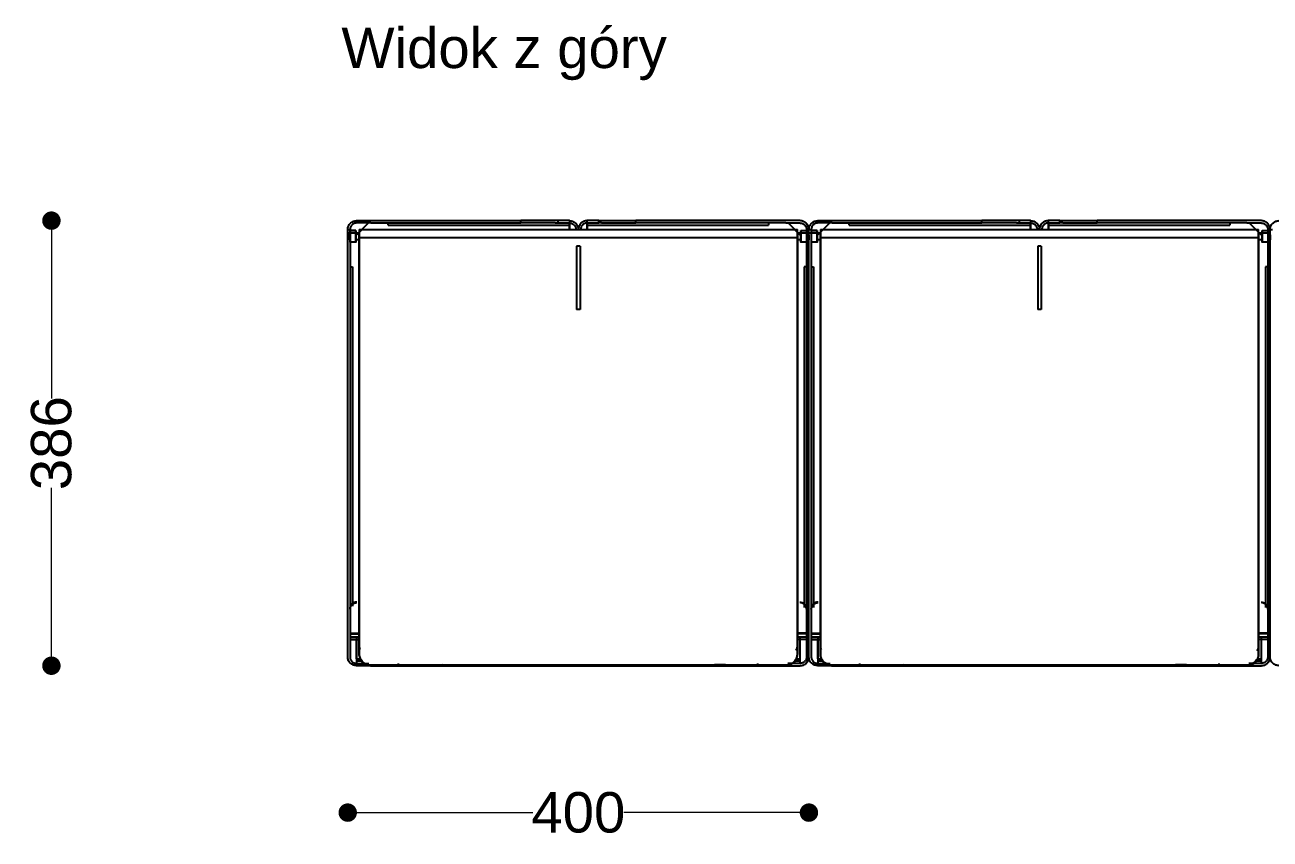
# Model space of a CAD drawing. Header units: millimetres. Extents: x 10366 to 23682, y 24552 to 29690.
# Drawn here: x 11857 to 12937, y 26148 to 26854 of the extents above; entities that cross this region are included whole.
import ezdxf

# ---------------------------------------------------------------- set-up
doc = ezdxf.new("R2010")
doc.units = ezdxf.units.MM
doc.header["$LTSCALE"] = 3
doc.layers.add('DomyÅ›lny', color=7, linetype='Continuous')
doc.styles.get("Standard").update_dxf_attribs({"font": 'arial.ttf'})
doc.dimstyles.new('MATEUSZ', dxfattribs={"dimtxt": 35, "dimasz": 16, "dimexe": 0.18, "dimexo": 0.0625, "dimgap": 0.09, "dimtad": 0, "dimdec": 0, "dimdsep": 46, "dimtxsty": 'Standard', "dimblk": 'DOT', "dimcen": 0.09, "dimse1": 1, "dimse2": 1, "dimadec": 0, "dimazin": 0, "dimtfac": 1, "dimtdec": 0, "dimtofl": 0, "dimtmove": 0, "dimatfit": 3, "dimfxl": 1, "dimtolj": 1, "dimtzin": 0, "dimlwd": 9, "dimlwe": 9, "dimarcsym": 0})

# ---------------------------------------------------------------- blocks, each defined once
blk = doc.blocks.new('_Dot')
at = {"color": 0, "linetype": 'ByBlock', "lineweight": -2}
blk.add_line((-0.5, 0), (-1, 0), dxfattribs=at)
at = {"color": 0, "linetype": 'ByBlock', "const_width": 0.5}
blk.add_lwpolyline([(-0.25, 0, 1), (0.25, 0, 1)], format="xyb", close=True, dxfattribs=at)
blk = doc.blocks.new('*D68')
at = {"color": 0, "lineweight": 9, "transparency": 16777216}
for p, q in [((11880, 26667.9), (11880, 26529.6)), ((11880, 26313.9), (11880, 26452.2))]:
    blk.add_line(p, q, dxfattribs=at)
at = {"layer": 'Defpoints', "color": 0, "transparency": 16777216}
for p in [(12144.7, 26683.9), (11880, 26297.9), (12144.7, 26297.9)]:
    blk.add_point(p, dxfattribs=at)
at = {"color": 0, "lineweight": 9, "transparency": 16777216, "xscale": 16, "yscale": 16, "zscale": 16}
for p, rotation in [((11880, 26683.9), 90), ((11880, 26297.9), 270)]:
    blk.add_blockref('_Dot', p, dxfattribs=dict(at, rotation=rotation))
at = {"color": 0, "transparency": 16777216, "insert": (11880, 26490.9), "char_height": 35, "attachment_point": 5, "rotation": 90}
blk.add_mtext('\\A1;386', dxfattribs=at)
blk = doc.blocks.new('*D71')
at = {"color": 0, "lineweight": 9, "transparency": 16777216}
for p, q in [((12153, 26170.5), (12297.6, 26170.5)), ((12521, 26170.5), (12376.4, 26170.5))]:
    blk.add_line(p, q, dxfattribs=at)
at = {"layer": 'Defpoints', "color": 0, "transparency": 16777216}
for p in [(12137, 26305.6), (12537, 26305.6), (12537, 26170.5)]:
    blk.add_point(p, dxfattribs=at)
at = {"color": 0, "lineweight": 9, "transparency": 16777216, "xscale": 16, "yscale": 16, "zscale": 16, "rotation": 180}
blk.add_blockref('_Dot', (12137, 26170.5), dxfattribs=at)
at = {"color": 0, "lineweight": 9, "transparency": 16777216, "xscale": 16, "yscale": 16, "zscale": 16}
blk.add_blockref('_Dot', (12537, 26170.5), dxfattribs=at)
at = {"color": 0, "transparency": 16777216, "insert": (12337, 26170.5), "char_height": 35, "attachment_point": 5}
blk.add_mtext('\\A1;400', dxfattribs=at)

msp = doc.modelspace()

# ---------------------------------------------------------------- linework, layer by layer
at = {"layer": 'DomyÅ›lny'}
for p, q in [((12137, 26676.1), (12139, 26676.1)), ((12137, 26305.6), (12137, 26676.1)), ((12139, 26676.1), (12139, 26305.6)), ((12144, 26675.3), (12139, 26675.3)), ((12144.7, 26683.9), (12287, 26683.9)), ((12157.1, 26681.9), (12144.7, 26681.9)), ((12155.1, 26681.9), (12144.8, 26671.6)), ((12147, 26673.8), (12155.1, 26681.9)), ((12147, 26676.1), (12527, 26676.1)), ((12157.1, 26681.9), (12287, 26681.9)), ((12172, 26679.9), (12172, 26681.9)), ((12172, 26679.9), (12329.2, 26679.9)), ((12287, 26681.9), (12287, 26683.9)), ((12319.2, 26683.9), (12287, 26683.9)), ((12316.9, 26681.9), (12287, 26681.9)), ((12316.9, 26681.9), (12319.2, 26681.9)), ((12319.2, 26683.9), (12319.2, 26681.9)), ((12329.2, 26683.9), (12329.2, 26681.9)), ((12329.2, 26681.9), (12329.2, 26679.9)), ((12329.2, 26676.1), (12329.2, 26681.9)), ((12329.2, 26681.9), (12329.2, 26676.1)), ((12344.7, 26681.9), (12344.7, 26683.9)), ((12344.7, 26679.9), (12344.7, 26681.9)), ((12344.7, 26676.1), (12344.7, 26681.9)), ((12344.7, 26681.9), (12344.7, 26676.1)), ((12344.7, 26679.9), (12502, 26679.9)), ((12354.7, 26683.9), (12387, 26683.9)), ((12354.7, 26681.9), (12354.7, 26683.9)), ((12357.1, 26681.9), (12354.7, 26681.9)), ((12357.1, 26681.9), (12387, 26681.9)), ((12387, 26681.9), (12387, 26683.9)), ((12529.2, 26683.9), (12387, 26683.9)), ((12516.9, 26681.9), (12387, 26681.9)), ((12502, 26681.9), (12502, 26679.9)), ((12516.9, 26681.9), (12529.2, 26681.9)), ((12527, 26673.8), (12518.9, 26681.9)), ((12518.9, 26681.9), (12529.3, 26671.4)), ((12530, 26675.3), (12535, 26675.3)), ((12535, 26676.1), (12537, 26676.1)), ((12535, 26676.1), (12535, 26305.6)), ((12537, 26305.6), (12537, 26676.1)), ((12537, 26305.6), (12537, 26676.1)), ((12537, 26676.1), (12539, 26676.1)), ((12539, 26676.1), (12539, 26305.6)), ((12544, 26675.3), (12539, 26675.3)), ((12544.7, 26683.9), (12687, 26683.9)), ((12555.1, 26681.9), (12544.7, 26671.5)), ((12557.1, 26681.9), (12544.7, 26681.9)), ((12547, 26673.8), (12555.1, 26681.9)), ((12547, 26676.1), (12927, 26676.1)), ((12557.1, 26681.9), (12687, 26681.9)), ((12572, 26679.9), (12572, 26681.9)), ((12572, 26679.9), (12729.2, 26679.9)), ((12687, 26681.9), (12687, 26683.9)), ((12719.2, 26683.9), (12687, 26683.9)), ((12716.9, 26681.9), (12687, 26681.9)), ((12716.9, 26681.9), (12719.2, 26681.9)), ((12719.2, 26683.9), (12719.2, 26681.9)), ((12729.2, 26683.9), (12729.2, 26681.9)), ((12729.2, 26681.9), (12729.2, 26679.9)), ((12729.2, 26676.1), (12729.2, 26681.9)), ((12729.2, 26681.9), (12729.2, 26676.1)), ((12744.7, 26681.9), (12744.7, 26683.9)), ((12744.7, 26679.9), (12744.7, 26681.9)), ((12744.7, 26681.9), (12744.7, 26676.1)), ((12744.7, 26676.1), (12744.7, 26681.9)), ((12744.7, 26679.9), (12902, 26679.9)), ((12754.7, 26683.9), (12787, 26683.9)), ((12754.7, 26681.9), (12754.7, 26683.9)), ((12757.1, 26681.9), (12754.7, 26681.9)), ((12757.1, 26681.9), (12787, 26681.9)), ((12787, 26681.9), (12787, 26683.9)), ((12929.2, 26683.9), (12787, 26683.9)), ((12916.9, 26681.9), (12787, 26681.9)), ((12902, 26681.9), (12902, 26679.9)), ((12916.9, 26681.9), (12929.2, 26681.9)), ((12927, 26673.8), (12918.9, 26681.9)), ((12918.9, 26681.9), (12929.2, 26671.5)), ((12930, 26675.3), (12935, 26675.3)), ((12935, 26676.1), (12937, 26676.1)), ((12935, 26676.1), (12935, 26305.6)), ((12937, 26305.6), (12937, 26676.1)), ((12937, 26305.6), (12937, 26676.1)), ((12937, 26676.1), (12939, 26676.1)), ((12137, 26673.3), (12147, 26673.3)), ((12144, 26673.3), (12139, 26673.3)), ((12144, 26665.3), (12139, 26665.3)), ((12147, 26667.3), (12144, 26667.3)), ((12147, 26669.4), (12147, 26308.3)), ((12147, 26669.4), (12527, 26669.4)), ((12147, 26307.8), (12147, 26668.9)), ((12527, 26673.3), (12537, 26673.3)), ((12527, 26669.4), (12527, 26308.3)), ((12527, 26307.8), (12527, 26668.9)), ((12530, 26667.3), (12527, 26667.3)), ((12530, 26673.3), (12535, 26673.3)), ((12535, 26665.3), (12530, 26665.3)), ((12537, 26673.3), (12547, 26673.3)), ((12544, 26673.3), (12539, 26673.3)), ((12544, 26665.3), (12539, 26665.3)), ((12547, 26667.3), (12544, 26667.3)), ((12547, 26669.4), (12547, 26308.3)), ((12547, 26669.4), (12927, 26669.4)), ((12547, 26307.8), (12547, 26668.9)), ((12927, 26673.3), (12937, 26673.3)), ((12927, 26669.4), (12927, 26308.3)), ((12927, 26307.8), (12927, 26668.9)), ((12930, 26667.3), (12927, 26667.3)), ((12930, 26673.3), (12935, 26673.3)), ((12935, 26665.3), (12930, 26665.3)), ((12338.5, 26661.9), (12335.5, 26661.9)), ((12335.5, 26661.9), (12335.5, 26606.8)), ((12338.5, 26661.9), (12338.5, 26606.8)), ((12738.5, 26661.9), (12735.5, 26661.9)), ((12735.5, 26661.9), (12735.5, 26606.8)), ((12738.5, 26661.9), (12738.5, 26606.8)), ((12139, 26643.7), (12141, 26643.7)), ((12141, 26643.7), (12141, 26349.5)), ((12535, 26643.7), (12533, 26643.7)), ((12533, 26643.7), (12533, 26348.5)), ((12539, 26643.7), (12541, 26643.7)), ((12541, 26643.7), (12541, 26348.5)), ((12935, 26643.7), (12933, 26643.7)), ((12933, 26643.7), (12933, 26348.5)), ((12338.5, 26606.8), (12335.5, 26606.8)), ((12738.5, 26606.8), (12735.5, 26606.8)), ((12139, 26326), (12147, 26326)), ((12139, 26325.6), (12147, 26325.6)), ((12147, 26322.7), (12139, 26322.7)), ((12139, 26320.7), (12147, 26320.7)), ((12147, 26320.7), (12139, 26320.7)), ((12144.7, 26303.8), (12144.7, 26319.7)), ((12144.7, 26319.7), (12144.7, 26299.9)), ((12535, 26326), (12527, 26326)), ((12535, 26325.6), (12527, 26325.6)), ((12535, 26322.7), (12527, 26322.7)), ((12535, 26320.7), (12527, 26320.7)), ((12535, 26320.7), (12527, 26320.7)), ((12529.2, 26320.6), (12529.2, 26299.9)), ((12529.2, 26319.7), (12529.2, 26303.8)), ((12539, 26326), (12547, 26326)), ((12539, 26325.6), (12547, 26325.6)), ((12547, 26322.7), (12539, 26322.7)), ((12539, 26320.7), (12547, 26320.7)), ((12547, 26320.7), (12539, 26320.7)), ((12544.7, 26320.6), (12544.7, 26299.9)), ((12544.7, 26303.8), (12544.7, 26319.7)), ((12935, 26326), (12927, 26326)), ((12935, 26325.6), (12927, 26325.6)), ((12935, 26322.7), (12927, 26322.7)), ((12935, 26320.7), (12927, 26320.7)), ((12935, 26320.7), (12927, 26320.7)), ((12929.2, 26320.6), (12929.2, 26299.9)), ((12929.2, 26319.7), (12929.2, 26303.8)), ((12147, 26308.3), (12147, 26307.8)), ((12527, 26308.3), (12527, 26307.8)), ((12547, 26308.3), (12547, 26307.8)), ((12927, 26308.3), (12927, 26307.8)), ((12144.7, 26303.8), (12148.1, 26303.8)), ((12149.3, 26301.9), (12144.7, 26301.9)), ((12144.7, 26299.9), (12155.4, 26299.9)), ((12181.1, 26297.9), (12144.7, 26297.9)), ((12517, 26298.4), (12157, 26298.4)), ((12157, 26297.9), (12517, 26297.9)), ((12181.1, 26297.9), (12181.1, 26299.9)), ((12492.9, 26297.9), (12492.8, 26299.9)), ((12492.9, 26297.9), (12529.2, 26297.9)), ((12529.2, 26299.9), (12518.8, 26299.9)), ((12529.2, 26301.9), (12524.6, 26301.9)), ((12525.9, 26303.8), (12529.2, 26303.8)), ((12544.7, 26303.8), (12548.1, 26303.8)), ((12549.3, 26301.9), (12544.7, 26301.9)), ((12544.7, 26299.9), (12555.3, 26299.9)), ((12581.1, 26297.9), (12544.7, 26297.9)), ((12917, 26298.4), (12557, 26298.4)), ((12557, 26297.9), (12917, 26297.9)), ((12581.1, 26297.9), (12581.1, 26299.9)), ((12892.9, 26297.9), (12892.8, 26299.9)), ((12892.9, 26297.9), (12929.2, 26297.9)), ((12929.2, 26299.9), (12918.6, 26299.9)), ((12929.2, 26301.9), (12924.6, 26301.9)), ((12925.9, 26303.8), (12929.2, 26303.8))]:
    msp.add_line(p, q, dxfattribs=at)
for points in [[(12137, 26676.1, 0), (12137, 26676.9, 0), (12137.1, 26677.6, 0), (12137.3, 26678.4, 0), (12137.6, 26679.1, 0), (12137.9, 26679.8, 0), (12138.3, 26680.5, 0), (12138.8, 26681.1, 0), (12139.3, 26681.6, 0), (12139.8, 26682.1, 0), (12140.5, 26682.6, 0), (12141.1, 26683, 0), (12141.8, 26683.3, 0), (12142.5, 26683.5, 0), (12143.2, 26683.7, 0), (12144, 26683.8, 0), (12144.7, 26683.9, 0)], [(12144.7, 26681.9, 0), (12144.1, 26681.8, 0), (12143.6, 26681.8, 0), (12143, 26681.6, 0), (12142.5, 26681.4, 0), (12142, 26681.2, 0), (12141.5, 26680.9, 0), (12141, 26680.5, 0), (12140.6, 26680.1, 0), (12140.2, 26679.7, 0), (12139.9, 26679.3, 0), (12139.6, 26678.8, 0), (12139.4, 26678.3, 0), (12139.2, 26677.7, 0), (12139.1, 26677.2, 0), (12139, 26676.7, 0), (12139, 26676.1, 0)], [(12147, 26676.1, 0), (12147, 26676.1, 0), (12147, 26676.1, 0), (12147, 26676.1, 0), (12147, 26676.1, 0), (12147, 26676.1, 0), (12147, 26676.1, 0), (12147, 26676.1, 0), (12147, 26676.1, 0), (12147, 26676.1, 0), (12147, 26676.1, 0), (12147, 26676.1, 0), (12147, 26676.1, 0), (12147, 26676.1, 0), (12147, 26675.9, 0), (12147, 26675.3, 0), (12147, 26669.4, 0)], [(12329.2, 26683.9, 0), (12329.2, 26683.9, 0), (12329.2, 26683.9, 0), (12329.2, 26683.9, 0), (12329.2, 26683.9, 0), (12329.2, 26683.9, 0), (12329.2, 26683.9, 0), (12329.2, 26683.9, 0), (12329.2, 26683.9, 0), (12329.2, 26683.9, 0), (12329.2, 26683.9, 0), (12329.2, 26683.9, 0), (12329.2, 26683.9, 0), (12329.1, 26683.9, 0), (12328.9, 26683.9, 0), (12328, 26683.9, 0), (12319.2, 26683.9, 0)], [(12319.2, 26681.9, 0), (12329.2, 26681.9, 0)], [(12329.2, 26683.9, 0), (12330, 26683.8, 0), (12330.7, 26683.7, 0), (12331.5, 26683.5, 0), (12332.2, 26683.3, 0), (12332.9, 26682.9, 0), (12333.6, 26682.5, 0), (12334.2, 26682.1, 0), (12334.7, 26681.6, 0), (12335.2, 26681, 0), (12335.7, 26680.4, 0), (12336.1, 26679.7, 0), (12336.4, 26679, 0), (12336.6, 26678.3, 0), (12336.8, 26677.6, 0), (12336.9, 26676.9, 0), (12337, 26676.1, 0)], [(12329.2, 26681.9, 0), (12329.8, 26681.8, 0), (12330.4, 26681.8, 0), (12330.9, 26681.6, 0), (12331.5, 26681.4, 0), (12332, 26681.2, 0), (12332.5, 26680.9, 0), (12332.9, 26680.5, 0), (12333.3, 26680.1, 0), (12333.7, 26679.7, 0), (12334, 26679.3, 0), (12334.3, 26678.8, 0), (12334.5, 26678.3, 0), (12334.7, 26677.7, 0), (12334.9, 26677.2, 0), (12334.9, 26676.7, 0), (12335, 26676.1, 0)], [(12344.7, 26683.9, 0), (12344, 26683.8, 0), (12343.2, 26683.7, 0), (12342.4, 26683.5, 0), (12341.7, 26683.3, 0), (12341, 26682.9, 0), (12340.4, 26682.5, 0), (12339.8, 26682.1, 0), (12339.2, 26681.6, 0), (12338.7, 26681, 0), (12338.2, 26680.4, 0), (12337.9, 26679.7, 0), (12337.5, 26679, 0), (12337.3, 26678.3, 0), (12337.1, 26677.6, 0), (12337, 26676.9, 0), (12337, 26676.1, 0)], [(12344.7, 26681.9, 0), (12344.1, 26681.8, 0), (12343.6, 26681.8, 0), (12343, 26681.6, 0), (12342.5, 26681.4, 0), (12342, 26681.2, 0), (12341.5, 26680.9, 0), (12341, 26680.5, 0), (12340.6, 26680.1, 0), (12340.2, 26679.7, 0), (12339.9, 26679.3, 0), (12339.6, 26678.8, 0), (12339.4, 26678.3, 0), (12339.2, 26677.7, 0), (12339.1, 26677.2, 0), (12339, 26676.7, 0), (12339, 26676.1, 0)], [(12354.7, 26683.9, 0), (12344.7, 26683.9, 0)], [(12344.7, 26681.9, 0), (12344.7, 26681.9, 0), (12344.7, 26681.9, 0), (12344.7, 26681.9, 0), (12344.7, 26681.9, 0), (12344.7, 26681.9, 0), (12344.7, 26681.9, 0), (12344.7, 26681.9, 0), (12344.7, 26681.9, 0), (12344.7, 26681.9, 0), (12344.7, 26681.9, 0), (12344.7, 26681.9, 0), (12344.7, 26681.9, 0), (12344.7, 26681.9, 0), (12344.8, 26681.9, 0), (12345, 26681.9, 0), (12346, 26681.9, 0), (12354.7, 26681.9, 0)], [(12527, 26669.4, 0), (12527, 26676.1, 0)], [(12537, 26676.1, 0), (12536.9, 26676.9, 0), (12536.8, 26677.6, 0), (12536.6, 26678.4, 0), (12536.4, 26679.1, 0), (12536, 26679.8, 0), (12535.6, 26680.5, 0), (12535.2, 26681.1, 0), (12534.6, 26681.6, 0), (12534.1, 26682.1, 0), (12533.5, 26682.6, 0), (12532.8, 26683, 0), (12532.1, 26683.3, 0), (12531.4, 26683.5, 0), (12530.7, 26683.7, 0), (12530, 26683.8, 0), (12529.2, 26683.9, 0)], [(12529.2, 26681.9, 0), (12529.8, 26681.8, 0), (12530.4, 26681.8, 0), (12530.9, 26681.6, 0), (12531.5, 26681.4, 0), (12532, 26681.2, 0), (12532.5, 26680.9, 0), (12532.9, 26680.5, 0), (12533.3, 26680.1, 0), (12533.7, 26679.7, 0), (12534, 26679.3, 0), (12534.3, 26678.8, 0), (12534.5, 26678.3, 0), (12534.7, 26677.7, 0), (12534.9, 26677.2, 0), (12534.9, 26676.7, 0), (12535, 26676.1, 0)], [(12535, 26675.3, 0), (12535, 26675.3, 0), (12535, 26675.3, 0), (12535, 26675.3, 0), (12535, 26675.3, 0), (12535, 26675.3, 0), (12535, 26675.3, 0), (12535, 26675.3, 0), (12535, 26675.3, 0), (12535, 26675.3, 0), (12535, 26675.3, 0), (12535, 26675.3, 0), (12535, 26675.3, 0), (12535, 26675.3, 0), (12535, 26675.2, 0), (12535, 26674.7, 0), (12535, 26665.3, 0)], [(12537, 26676.1, 0), (12537, 26676.9, 0), (12537.1, 26677.6, 0), (12537.3, 26678.4, 0), (12537.6, 26679.1, 0), (12537.9, 26679.8, 0), (12538.3, 26680.5, 0), (12538.8, 26681.1, 0), (12539.3, 26681.6, 0), (12539.8, 26682.1, 0), (12540.5, 26682.6, 0), (12541.1, 26683, 0), (12541.8, 26683.3, 0), (12542.5, 26683.5, 0), (12543.2, 26683.7, 0), (12544, 26683.8, 0), (12544.7, 26683.9, 0)], [(12544.7, 26681.9, 0), (12544.1, 26681.8, 0), (12543.6, 26681.8, 0), (12543, 26681.6, 0), (12542.5, 26681.4, 0), (12542, 26681.2, 0), (12541.5, 26680.9, 0), (12541, 26680.5, 0), (12540.6, 26680.1, 0), (12540.2, 26679.7, 0), (12539.9, 26679.3, 0), (12539.6, 26678.8, 0), (12539.4, 26678.3, 0), (12539.2, 26677.7, 0), (12539.1, 26677.2, 0), (12539, 26676.7, 0), (12539, 26676.1, 0)], [(12539, 26675.3, 0), (12539, 26675.3, 0), (12539, 26675.3, 0), (12539, 26675.3, 0), (12539, 26675.3, 0), (12539, 26675.3, 0), (12539, 26675.3, 0), (12539, 26675.3, 0), (12539, 26675.3, 0), (12539, 26675.3, 0), (12539, 26675.3, 0), (12539, 26675.3, 0), (12539, 26675.3, 0), (12539, 26675.3, 0), (12539, 26675.2, 0), (12539, 26674.7, 0), (12539, 26665.3, 0)], [(12547, 26676.1, 0), (12547, 26676.1, 0), (12547, 26676.1, 0), (12547, 26676.1, 0), (12547, 26676.1, 0), (12547, 26676.1, 0), (12547, 26676.1, 0), (12547, 26676.1, 0), (12547, 26676.1, 0), (12547, 26676.1, 0), (12547, 26676.1, 0), (12547, 26676.1, 0), (12547, 26676.1, 0), (12547, 26676.1, 0), (12547, 26675.9, 0), (12547, 26675.3, 0), (12547, 26669.4, 0)], [(12729.2, 26683.9, 0), (12729.2, 26683.9, 0), (12729.2, 26683.9, 0), (12729.2, 26683.9, 0), (12729.2, 26683.9, 0), (12729.2, 26683.9, 0), (12729.2, 26683.9, 0), (12729.2, 26683.9, 0), (12729.2, 26683.9, 0), (12729.2, 26683.9, 0), (12729.2, 26683.9, 0), (12729.2, 26683.9, 0), (12729.2, 26683.9, 0), (12729.1, 26683.9, 0), (12728.9, 26683.9, 0), (12728, 26683.9, 0), (12719.2, 26683.9, 0)], [(12719.2, 26681.9, 0), (12729.2, 26681.9, 0)], [(12729.2, 26683.9, 0), (12730, 26683.8, 0), (12730.7, 26683.7, 0), (12731.5, 26683.5, 0), (12732.2, 26683.3, 0), (12732.9, 26682.9, 0), (12733.6, 26682.5, 0), (12734.2, 26682.1, 0), (12734.7, 26681.6, 0), (12735.2, 26681, 0), (12735.7, 26680.4, 0), (12736.1, 26679.7, 0), (12736.4, 26679, 0), (12736.6, 26678.3, 0), (12736.8, 26677.6, 0), (12736.9, 26676.9, 0), (12737, 26676.1, 0)], [(12729.2, 26681.9, 0), (12729.8, 26681.8, 0), (12730.4, 26681.8, 0), (12730.9, 26681.6, 0), (12731.5, 26681.4, 0), (12732, 26681.2, 0), (12732.5, 26680.9, 0), (12732.9, 26680.5, 0), (12733.3, 26680.1, 0), (12733.7, 26679.7, 0), (12734, 26679.3, 0), (12734.3, 26678.8, 0), (12734.5, 26678.3, 0), (12734.7, 26677.7, 0), (12734.9, 26677.2, 0), (12734.9, 26676.7, 0), (12735, 26676.1, 0)], [(12744.7, 26683.9, 0), (12744, 26683.8, 0), (12743.2, 26683.7, 0), (12742.4, 26683.5, 0), (12741.7, 26683.3, 0), (12741, 26682.9, 0), (12740.4, 26682.5, 0), (12739.8, 26682.1, 0), (12739.2, 26681.6, 0), (12738.7, 26681, 0), (12738.2, 26680.4, 0), (12737.9, 26679.7, 0), (12737.5, 26679, 0), (12737.3, 26678.3, 0), (12737.1, 26677.6, 0), (12737, 26676.9, 0), (12737, 26676.1, 0)], [(12744.7, 26681.9, 0), (12744.1, 26681.8, 0), (12743.6, 26681.8, 0), (12743, 26681.6, 0), (12742.5, 26681.4, 0), (12742, 26681.2, 0), (12741.5, 26680.9, 0), (12741, 26680.5, 0), (12740.6, 26680.1, 0), (12740.2, 26679.7, 0), (12739.9, 26679.3, 0), (12739.6, 26678.8, 0), (12739.4, 26678.3, 0), (12739.2, 26677.7, 0), (12739.1, 26677.2, 0), (12739, 26676.7, 0), (12739, 26676.1, 0)], [(12754.7, 26683.9, 0), (12744.7, 26683.9, 0)], [(12744.7, 26681.9, 0), (12744.7, 26681.9, 0), (12744.7, 26681.9, 0), (12744.7, 26681.9, 0), (12744.7, 26681.9, 0), (12744.7, 26681.9, 0), (12744.7, 26681.9, 0), (12744.7, 26681.9, 0), (12744.7, 26681.9, 0), (12744.7, 26681.9, 0), (12744.7, 26681.9, 0), (12744.7, 26681.9, 0), (12744.7, 26681.9, 0), (12744.8, 26681.9, 0), (12745, 26681.9, 0), (12746, 26681.9, 0), (12754.7, 26681.9, 0)], [(12927, 26669.4, 0), (12927, 26676.1, 0)], [(12937, 26676.1, 0), (12936.9, 26676.9, 0), (12936.8, 26677.6, 0), (12936.6, 26678.4, 0), (12936.4, 26679.1, 0), (12936, 26679.8, 0), (12935.6, 26680.5, 0), (12935.2, 26681.1, 0), (12934.6, 26681.6, 0), (12934.1, 26682.1, 0), (12933.5, 26682.6, 0), (12932.8, 26683, 0), (12932.1, 26683.3, 0), (12931.4, 26683.5, 0), (12930.7, 26683.7, 0), (12930, 26683.8, 0), (12929.2, 26683.9, 0)], [(12929.2, 26681.9, 0), (12929.8, 26681.8, 0), (12930.4, 26681.8, 0), (12930.9, 26681.6, 0), (12931.5, 26681.4, 0), (12932, 26681.2, 0), (12932.5, 26680.9, 0), (12932.9, 26680.5, 0), (12933.3, 26680.1, 0), (12933.7, 26679.7, 0), (12934, 26679.3, 0), (12934.3, 26678.8, 0), (12934.5, 26678.3, 0), (12934.7, 26677.7, 0), (12934.9, 26677.2, 0), (12934.9, 26676.7, 0), (12935, 26676.1, 0)], [(12935, 26675.3, 0), (12935, 26675.3, 0), (12935, 26675.3, 0), (12935, 26675.3, 0), (12935, 26675.3, 0), (12935, 26675.3, 0), (12935, 26675.3, 0), (12935, 26675.3, 0), (12935, 26675.3, 0), (12935, 26675.3, 0), (12935, 26675.3, 0), (12935, 26675.3, 0), (12935, 26675.3, 0), (12935, 26675.3, 0), (12935, 26675.2, 0), (12935, 26674.7, 0), (12935, 26665.3, 0)], [(12937, 26676.1, 0), (12937, 26676.9, 0), (12937.1, 26677.6, 0), (12937.3, 26678.4, 0), (12937.6, 26679.1, 0), (12937.9, 26679.8, 0), (12938.3, 26680.5, 0), (12938.8, 26681.1, 0), (12939.3, 26681.6, 0), (12939.8, 26682.1, 0), (12940.5, 26682.6, 0), (12941.1, 26683, 0), (12941.8, 26683.3, 0), (12942.5, 26683.5, 0), (12943.2, 26683.7, 0), (12944, 26683.8, 0), (12944.7, 26683.9, 0)], [(12139, 26673.3, 0), (12139, 26673.3, 0), (12139, 26673.3, 0), (12139, 26673.3, 0), (12139, 26673.3, 0), (12139, 26673.3, 0), (12139, 26673.3, 0), (12139, 26673.3, 0), (12139, 26673.3, 0), (12139, 26673.3, 0), (12139, 26673.3, 0), (12139, 26673.3, 0), (12139, 26673.3, 0), (12139, 26673.3, 0), (12139, 26673.2, 0), (12139, 26672.9, 0), (12139, 26667.3, 0)], [(12144, 26673.3, 0), (12144, 26673.3, 0), (12144, 26673.3, 0), (12144, 26673.3, 0), (12144, 26673.3, 0), (12144, 26673.3, 0), (12144, 26673.3, 0), (12144, 26673.3, 0), (12144, 26673.3, 0), (12144, 26673.3, 0), (12144, 26673.3, 0), (12144, 26673.3, 0), (12144, 26673.3, 0), (12144, 26673.3, 0), (12144, 26673.2, 0), (12144, 26672.9, 0), (12144, 26667.3, 0)], [(12147, 26668.9, 0), (12147, 26673.1, 0)], [(12527, 26673.1, 0), (12527, 26673.1, 0), (12527, 26673.1, 0), (12527, 26673.1, 0), (12527, 26673.1, 0), (12527, 26673.1, 0), (12527, 26673.1, 0), (12527, 26673.1, 0), (12527, 26673.1, 0), (12527, 26673.1, 0), (12527, 26673.1, 0), (12527, 26673.1, 0), (12527, 26673.1, 0), (12527, 26673.1, 0), (12527, 26673, 0), (12527, 26672.6, 0), (12527, 26668.9, 0)], [(12530, 26673.3, 0), (12530, 26673.3, 0), (12530, 26673.3, 0), (12530, 26673.3, 0), (12530, 26673.3, 0), (12530, 26673.3, 0), (12530, 26673.3, 0), (12530, 26673.3, 0), (12530, 26673.3, 0), (12530, 26673.3, 0), (12530, 26673.3, 0), (12530, 26673.3, 0), (12530, 26673.3, 0), (12530, 26673.3, 0), (12530, 26673.2, 0), (12530, 26672.9, 0), (12530, 26667.3, 0)], [(12535, 26673.3, 0), (12535, 26673.3, 0), (12535, 26673.3, 0), (12535, 26673.3, 0), (12535, 26673.3, 0), (12535, 26673.3, 0), (12535, 26673.3, 0), (12535, 26673.3, 0), (12535, 26673.3, 0), (12535, 26673.3, 0), (12535, 26673.3, 0), (12535, 26673.3, 0), (12535, 26673.3, 0), (12535, 26673.3, 0), (12535, 26673.2, 0), (12535, 26672.9, 0), (12535, 26667.3, 0)], [(12537, 26671.5, 0), (12537, 26668.7, 0), (12537, 26667.6, 0), (12537, 26667.4, 0), (12537, 26667.3, 0), (12537, 26667.3, 0), (12537, 26667.3, 0), (12537, 26667.3, 0), (12537, 26667.3, 0), (12537, 26667.3, 0), (12537, 26667.3, 0), (12537, 26667.3, 0), (12537, 26667.3, 0), (12537, 26667.3, 0), (12537, 26667.3, 0), (12537, 26667.3, 0), (12537, 26667.3, 0), (12537, 26667.3, 0), (12537, 26667.3, 0)], [(12537, 26671.5, 0), (12537, 26668.7, 0), (12537, 26667.6, 0), (12537, 26667.4, 0), (12537, 26667.3, 0), (12537, 26667.3, 0), (12537, 26667.3, 0), (12537, 26667.3, 0), (12537, 26667.3, 0), (12537, 26667.3, 0), (12537, 26667.3, 0), (12537, 26667.3, 0), (12537, 26667.3, 0), (12537, 26667.3, 0), (12537, 26667.3, 0), (12537, 26667.3, 0), (12537, 26667.3, 0), (12537, 26667.3, 0), (12537, 26667.3, 0)], [(12539, 26673.3, 0), (12539, 26673.3, 0), (12539, 26673.3, 0), (12539, 26673.3, 0), (12539, 26673.3, 0), (12539, 26673.3, 0), (12539, 26673.3, 0), (12539, 26673.3, 0), (12539, 26673.3, 0), (12539, 26673.3, 0), (12539, 26673.3, 0), (12539, 26673.3, 0), (12539, 26673.3, 0), (12539, 26673.3, 0), (12539, 26673.2, 0), (12539, 26672.9, 0), (12539, 26667.3, 0)], [(12544, 26673.3, 0), (12544, 26673.3, 0), (12544, 26673.3, 0), (12544, 26673.3, 0), (12544, 26673.3, 0), (12544, 26673.3, 0), (12544, 26673.3, 0), (12544, 26673.3, 0), (12544, 26673.3, 0), (12544, 26673.3, 0), (12544, 26673.3, 0), (12544, 26673.3, 0), (12544, 26673.3, 0), (12544, 26673.3, 0), (12544, 26673.2, 0), (12544, 26672.9, 0), (12544, 26670.4, 0), (12544, 26668.2, 0), (12544, 26667.5, 0), (12544, 26667.4, 0), (12544, 26667.3, 0), (12544, 26667.3, 0), (12544, 26667.3, 0), (12544, 26667.3, 0), (12544, 26667.3, 0), (12544, 26667.3, 0), (12544, 26667.3, 0), (12544, 26667.3, 0), (12544, 26667.3, 0), (12544, 26667.3, 0), (12544, 26667.3, 0), (12544, 26667.3, 0), (12544, 26667.3, 0), (12544, 26667.3, 0)], [(12547, 26668.9, 0), (12547, 26673.1, 0)], [(12927, 26673.1, 0), (12927, 26673.1, 0), (12927, 26673.1, 0), (12927, 26673.1, 0), (12927, 26673.1, 0), (12927, 26673.1, 0), (12927, 26673.1, 0), (12927, 26673.1, 0), (12927, 26673.1, 0), (12927, 26673.1, 0), (12927, 26673.1, 0), (12927, 26673.1, 0), (12927, 26673.1, 0), (12927, 26673.1, 0), (12927, 26673, 0), (12927, 26672.6, 0), (12927, 26668.9, 0)], [(12930, 26673.3, 0), (12930, 26673.3, 0), (12930, 26673.3, 0), (12930, 26673.3, 0), (12930, 26673.3, 0), (12930, 26673.3, 0), (12930, 26673.3, 0), (12930, 26673.3, 0), (12930, 26673.3, 0), (12930, 26673.3, 0), (12930, 26673.3, 0), (12930, 26673.3, 0), (12930, 26673.3, 0), (12930, 26673.3, 0), (12930, 26673.2, 0), (12930, 26672.9, 0), (12930, 26667.3, 0)], [(12935, 26673.3, 0), (12935, 26673.3, 0), (12935, 26673.3, 0), (12935, 26673.3, 0), (12935, 26673.3, 0), (12935, 26673.3, 0), (12935, 26673.3, 0), (12935, 26673.3, 0), (12935, 26673.3, 0), (12935, 26673.3, 0), (12935, 26673.3, 0), (12935, 26673.3, 0), (12935, 26673.3, 0), (12935, 26673.3, 0), (12935, 26673.2, 0), (12935, 26672.9, 0), (12935, 26667.3, 0)], [(12937, 26671.5, 0), (12937, 26668.7, 0), (12937, 26667.6, 0), (12937, 26667.4, 0), (12937, 26667.3, 0), (12937, 26667.3, 0), (12937, 26667.3, 0), (12937, 26667.3, 0), (12937, 26667.3, 0), (12937, 26667.3, 0), (12937, 26667.3, 0), (12937, 26667.3, 0), (12937, 26667.3, 0), (12937, 26667.3, 0), (12937, 26667.3, 0), (12937, 26667.3, 0), (12937, 26667.3, 0), (12937, 26667.3, 0), (12937, 26667.3, 0)], [(12144.9, 26353, 0), (12144.3, 26352.9, 0), (12143.8, 26352.9, 0), (12143.2, 26352.7, 0), (12142.7, 26352.6, 0), (12142.1, 26352.3, 0), (12141.6, 26352, 0), (12141.1, 26351.7, 0), (12140.7, 26351.3, 0), (12140.3, 26350.8, 0), (12139.9, 26350.3, 0), (12139.6, 26349.8, 0), (12139.4, 26349.3, 0), (12139.2, 26348.8, 0), (12139.1, 26348.2, 0), (12139, 26347.7, 0), (12139, 26347.2, 0)], [(12139, 26346.8, 0), (12139, 26347.3, 0), (12139.1, 26347.9, 0), (12139.2, 26348.4, 0), (12139.4, 26349, 0), (12139.6, 26349.5, 0), (12139.9, 26350, 0), (12140.3, 26350.5, 0), (12140.7, 26350.9, 0), (12141.1, 26351.3, 0), (12141.6, 26351.7, 0), (12142.1, 26352, 0), (12142.7, 26352.2, 0), (12143.2, 26352.4, 0), (12143.8, 26352.5, 0), (12144.3, 26352.6, 0), (12144.9, 26352.6, 0)], [(12529.1, 26353, 0), (12529.6, 26352.9, 0), (12530.1, 26352.9, 0), (12530.7, 26352.7, 0), (12531.2, 26352.6, 0), (12531.8, 26352.3, 0), (12532.3, 26352, 0), (12532.8, 26351.7, 0), (12533.2, 26351.3, 0), (12533.6, 26350.8, 0), (12534, 26350.3, 0), (12534.3, 26349.8, 0), (12534.5, 26349.3, 0), (12534.7, 26348.8, 0), (12534.9, 26348.2, 0), (12534.9, 26347.7, 0), (12535, 26347.2, 0)], [(12535, 26346.8, 0), (12534.9, 26347.3, 0), (12534.9, 26347.9, 0), (12534.7, 26348.4, 0), (12534.5, 26349, 0), (12534.3, 26349.5, 0), (12534, 26350, 0), (12533.6, 26350.5, 0), (12533.2, 26350.9, 0), (12532.8, 26351.3, 0), (12532.3, 26351.7, 0), (12531.8, 26352, 0), (12531.2, 26352.2, 0), (12530.7, 26352.4, 0), (12530.1, 26352.5, 0), (12529.6, 26352.6, 0), (12529.1, 26352.6, 0)], [(12544.9, 26353, 0), (12544.3, 26352.9, 0), (12543.8, 26352.9, 0), (12543.2, 26352.7, 0), (12542.7, 26352.6, 0), (12542.1, 26352.3, 0), (12541.6, 26352, 0), (12541.1, 26351.7, 0), (12540.7, 26351.3, 0), (12540.3, 26350.8, 0), (12539.9, 26350.3, 0), (12539.6, 26349.8, 0), (12539.4, 26349.3, 0), (12539.2, 26348.8, 0), (12539.1, 26348.2, 0), (12539, 26347.7, 0), (12539, 26347.2, 0)], [(12539, 26346.8, 0), (12539, 26347.3, 0), (12539.1, 26347.9, 0), (12539.2, 26348.4, 0), (12539.4, 26349, 0), (12539.6, 26349.5, 0), (12539.9, 26350, 0), (12540.3, 26350.5, 0), (12540.7, 26350.9, 0), (12541.1, 26351.3, 0), (12541.6, 26351.7, 0), (12542.1, 26352, 0), (12542.7, 26352.2, 0), (12543.2, 26352.4, 0), (12543.8, 26352.5, 0), (12544.3, 26352.6, 0), (12544.9, 26352.6, 0)], [(12929.1, 26353, 0), (12929.6, 26352.9, 0), (12930.1, 26352.9, 0), (12930.7, 26352.7, 0), (12931.2, 26352.6, 0), (12931.8, 26352.3, 0), (12932.3, 26352, 0), (12932.8, 26351.7, 0), (12933.2, 26351.3, 0), (12933.6, 26350.8, 0), (12934, 26350.3, 0), (12934.3, 26349.8, 0), (12934.5, 26349.3, 0), (12934.7, 26348.8, 0), (12934.9, 26348.2, 0), (12934.9, 26347.7, 0), (12935, 26347.2, 0)], [(12935, 26346.8, 0), (12934.9, 26347.3, 0), (12934.9, 26347.9, 0), (12934.7, 26348.4, 0), (12934.5, 26349, 0), (12934.3, 26349.5, 0), (12934, 26350, 0), (12933.6, 26350.5, 0), (12933.2, 26350.9, 0), (12932.8, 26351.3, 0), (12932.3, 26351.7, 0), (12931.8, 26352, 0), (12931.2, 26352.2, 0), (12930.7, 26352.4, 0), (12930.1, 26352.5, 0), (12929.6, 26352.6, 0), (12929.1, 26352.6, 0)], [(12144.7, 26321.9, 0), (12144.7, 26321.8, 0), (12144.7, 26321.7, 0), (12144.7, 26321.3, 0), (12144.7, 26319.7, 0)], [(12529.2, 26321.9, 0), (12529.2, 26321.8, 0), (12529.2, 26321.7, 0), (12529.2, 26321.3, 0), (12529.2, 26319.7, 0)], [(12544.7, 26321.9, 0), (12544.7, 26321.8, 0), (12544.7, 26321.7, 0), (12544.7, 26321.3, 0), (12544.7, 26319.7, 0)], [(12929.2, 26321.9, 0), (12929.2, 26321.8, 0), (12929.2, 26321.7, 0), (12929.2, 26321.3, 0), (12929.2, 26319.7, 0)], [(12147.8, 26312, 0), (12147.4, 26313, 0), (12147.2, 26313.9, 0), (12147, 26314.9, 0), (12147, 26316, 0)], [(12157, 26298.4, 0), (12156.1, 26298.5, 0), (12155.1, 26298.6, 0), (12154.2, 26298.8, 0), (12153.3, 26299.1, 0), (12152.4, 26299.5, 0), (12151.5, 26300, 0), (12150.7, 26300.6, 0), (12149.9, 26301.3, 0), (12149.2, 26302.1, 0), (12148.6, 26302.9, 0), (12148.1, 26303.7, 0), (12147.7, 26304.6, 0), (12147.4, 26305.6, 0), (12147.1, 26306.5, 0), (12147, 26307.4, 0), (12147, 26308.3, 0)], [(12147, 26307.8, 0), (12147, 26306.9, 0), (12147.1, 26306, 0), (12147.4, 26305.1, 0), (12147.7, 26304.1, 0), (12148.1, 26303.2, 0), (12148.6, 26302.4, 0), (12149.2, 26301.6, 0), (12149.9, 26300.8, 0), (12150.7, 26300.1, 0), (12151.5, 26299.5, 0), (12152.4, 26299, 0), (12153.3, 26298.6, 0), (12154.2, 26298.3, 0), (12155.1, 26298.1, 0), (12156.1, 26298, 0), (12157, 26297.9, 0)], [(12527, 26308.3, 0), (12526.9, 26307.4, 0), (12526.8, 26306.5, 0), (12526.6, 26305.6, 0), (12526.3, 26304.6, 0), (12525.8, 26303.7, 0), (12525.3, 26302.9, 0), (12524.7, 26302.1, 0), (12524, 26301.3, 0), (12523.3, 26300.6, 0), (12522.4, 26300, 0), (12521.6, 26299.5, 0), (12520.6, 26299.1, 0), (12519.7, 26298.8, 0), (12518.8, 26298.6, 0), (12517.9, 26298.5, 0), (12517, 26298.4, 0)], [(12517, 26297.9, 0), (12517.9, 26298, 0), (12518.8, 26298.1, 0), (12519.7, 26298.3, 0), (12520.6, 26298.6, 0), (12521.6, 26299, 0), (12522.4, 26299.5, 0), (12523.3, 26300.1, 0), (12524, 26300.8, 0), (12524.7, 26301.6, 0), (12525.3, 26302.4, 0), (12525.8, 26303.2, 0), (12526.3, 26304.1, 0), (12526.6, 26305.1, 0), (12526.8, 26306, 0), (12526.9, 26306.9, 0), (12527, 26307.8, 0)], [(12527, 26316, 0), (12526.9, 26314.6, 0), (12526.6, 26313.4, 0), (12526.2, 26312.1, 0), (12525.6, 26311, 0)], [(12547.8, 26312.1, 0), (12547.4, 26313, 0), (12547.2, 26314, 0), (12547, 26314.9, 0), (12547, 26316, 0)], [(12557, 26298.4, 0), (12556.1, 26298.5, 0), (12555.1, 26298.6, 0), (12554.2, 26298.8, 0), (12553.3, 26299.1, 0), (12552.4, 26299.5, 0), (12551.5, 26300, 0), (12550.7, 26300.6, 0), (12549.9, 26301.3, 0), (12549.2, 26302.1, 0), (12548.6, 26302.9, 0), (12548.1, 26303.7, 0), (12547.7, 26304.6, 0), (12547.4, 26305.6, 0), (12547.1, 26306.5, 0), (12547, 26307.4, 0), (12547, 26308.3, 0)], [(12547, 26307.8, 0), (12547, 26306.9, 0), (12547.1, 26306, 0), (12547.4, 26305.1, 0), (12547.7, 26304.1, 0), (12548.1, 26303.2, 0), (12548.6, 26302.4, 0), (12549.2, 26301.6, 0), (12549.9, 26300.8, 0), (12550.7, 26300.1, 0), (12551.5, 26299.5, 0), (12552.4, 26299, 0), (12553.3, 26298.6, 0), (12554.2, 26298.3, 0), (12555.1, 26298.1, 0), (12556.1, 26298, 0), (12557, 26297.9, 0)], [(12927, 26308.3, 0), (12926.9, 26307.4, 0), (12926.8, 26306.5, 0), (12926.6, 26305.6, 0), (12926.3, 26304.6, 0), (12925.8, 26303.7, 0), (12925.3, 26302.9, 0), (12924.7, 26302.1, 0), (12924, 26301.3, 0), (12923.3, 26300.6, 0), (12922.4, 26300, 0), (12921.6, 26299.5, 0), (12920.6, 26299.1, 0), (12919.7, 26298.8, 0), (12918.8, 26298.6, 0), (12917.9, 26298.5, 0), (12917, 26298.4, 0)], [(12917, 26297.9, 0), (12917.9, 26298, 0), (12918.8, 26298.1, 0), (12919.7, 26298.3, 0), (12920.6, 26298.6, 0), (12921.6, 26299, 0), (12922.4, 26299.5, 0), (12923.3, 26300.1, 0), (12924, 26300.8, 0), (12924.7, 26301.6, 0), (12925.3, 26302.4, 0), (12925.8, 26303.2, 0), (12926.3, 26304.1, 0), (12926.6, 26305.1, 0), (12926.8, 26306, 0), (12926.9, 26306.9, 0), (12927, 26307.8, 0)], [(12927, 26316, 0), (12926.9, 26314.6, 0), (12926.6, 26313.3, 0), (12926.2, 26312.1, 0), (12925.5, 26310.9, 0)], [(12144.7, 26297.9, 0), (12143.9, 26298, 0), (12143.2, 26298.1, 0), (12142.4, 26298.3, 0), (12141.7, 26298.5, 0), (12141, 26298.9, 0), (12140.3, 26299.3, 0), (12139.7, 26299.7, 0), (12139.2, 26300.2, 0), (12138.7, 26300.8, 0), (12138.2, 26301.4, 0), (12137.8, 26302.1, 0), (12137.5, 26302.7, 0), (12137.3, 26303.4, 0), (12137.1, 26304.1, 0), (12137, 26304.9, 0), (12137, 26305.6, 0)], [(12139, 26305.6, 0), (12139, 26305, 0), (12139.1, 26304.4, 0), (12139.2, 26303.9, 0), (12139.4, 26303.4, 0), (12139.7, 26302.8, 0), (12140, 26302.4, 0), (12140.3, 26301.9, 0), (12140.7, 26301.5, 0), (12141.1, 26301.1, 0), (12141.6, 26300.8, 0), (12142.1, 26300.5, 0), (12142.6, 26300.3, 0), (12143.1, 26300.1, 0), (12143.6, 26300, 0), (12144.2, 26299.9, 0), (12144.7, 26299.9, 0)], [(12144.7, 26303.8, 0), (12144.7, 26302.4, 0), (12144.7, 26302, 0), (12144.7, 26301.9, 0), (12144.7, 26301.9, 0), (12144.7, 26301.9, 0), (12144.7, 26301.9, 0), (12144.7, 26301.9, 0), (12144.7, 26301.9, 0), (12144.7, 26301.9, 0), (12144.7, 26301.9, 0), (12144.7, 26301.9, 0), (12144.7, 26301.9, 0), (12144.7, 26301.9, 0), (12144.7, 26301.9, 0), (12144.7, 26301.9, 0), (12144.7, 26301.9, 0), (12144.7, 26301.9, 0), (12144.7, 26301.9, 0), (12144.7, 26301.9, 0), (12144.7, 26301.9, 0), (12144.7, 26301.9, 0), (12144.7, 26301.9, 0)], [(12181.1, 26297.9, 0), (12218.9, 26299, 0)], [(12492.9, 26297.9, 0), (12455.3, 26299, 0)], [(12529.2, 26297.9, 0), (12530, 26298, 0), (12530.8, 26298.1, 0), (12531.5, 26298.3, 0), (12532.3, 26298.5, 0), (12533, 26298.9, 0), (12533.6, 26299.3, 0), (12534.2, 26299.7, 0), (12534.8, 26300.2, 0), (12535.3, 26300.8, 0), (12535.7, 26301.4, 0), (12536.1, 26302.1, 0), (12536.4, 26302.7, 0), (12536.6, 26303.4, 0), (12536.8, 26304.1, 0), (12536.9, 26304.9, 0), (12537, 26305.6, 0)], [(12535, 26305.6, 0), (12534.9, 26305, 0), (12534.8, 26304.4, 0), (12534.7, 26303.9, 0), (12534.5, 26303.4, 0), (12534.2, 26302.8, 0), (12533.9, 26302.4, 0), (12533.6, 26301.9, 0), (12533.2, 26301.5, 0), (12532.8, 26301.1, 0), (12532.3, 26300.8, 0), (12531.9, 26300.5, 0), (12531.4, 26300.3, 0), (12530.8, 26300.1, 0), (12530.3, 26300, 0), (12529.8, 26299.9, 0), (12529.2, 26299.9, 0)], [(12529.2, 26303.8, 0), (12529.2, 26302.4, 0), (12529.2, 26302, 0), (12529.2, 26301.9, 0), (12529.2, 26301.9, 0), (12529.2, 26301.9, 0), (12529.2, 26301.9, 0), (12529.2, 26301.9, 0), (12529.2, 26301.9, 0), (12529.2, 26301.9, 0), (12529.2, 26301.9, 0), (12529.2, 26301.9, 0), (12529.2, 26301.9, 0), (12529.2, 26301.9, 0), (12529.2, 26301.9, 0), (12529.2, 26301.9, 0), (12529.2, 26301.9, 0), (12529.2, 26301.9, 0), (12529.2, 26301.9, 0), (12529.2, 26301.9, 0), (12529.2, 26301.9, 0), (12529.2, 26301.9, 0), (12529.2, 26301.9, 0)], [(12544.7, 26297.9, 0), (12543.9, 26298, 0), (12543.2, 26298.1, 0), (12542.4, 26298.3, 0), (12541.7, 26298.5, 0), (12541, 26298.9, 0), (12540.3, 26299.3, 0), (12539.7, 26299.7, 0), (12539.2, 26300.2, 0), (12538.7, 26300.8, 0), (12538.2, 26301.4, 0), (12537.8, 26302.1, 0), (12537.5, 26302.7, 0), (12537.3, 26303.4, 0), (12537.1, 26304.1, 0), (12537, 26304.9, 0), (12537, 26305.6, 0)], [(12539, 26305.6, 0), (12539, 26305, 0), (12539.1, 26304.4, 0), (12539.2, 26303.9, 0), (12539.4, 26303.4, 0), (12539.7, 26302.8, 0), (12540, 26302.4, 0), (12540.3, 26301.9, 0), (12540.7, 26301.5, 0), (12541.1, 26301.1, 0), (12541.6, 26300.8, 0), (12542.1, 26300.5, 0), (12542.6, 26300.3, 0), (12543.1, 26300.1, 0), (12543.6, 26300, 0), (12544.2, 26299.9, 0), (12544.7, 26299.9, 0)], [(12544.7, 26303.8, 0), (12544.7, 26302.4, 0), (12544.7, 26302, 0), (12544.7, 26301.9, 0), (12544.7, 26301.9, 0), (12544.7, 26301.9, 0), (12544.7, 26301.9, 0), (12544.7, 26301.9, 0), (12544.7, 26301.9, 0), (12544.7, 26301.9, 0), (12544.7, 26301.9, 0), (12544.7, 26301.9, 0), (12544.7, 26301.9, 0), (12544.7, 26301.9, 0), (12544.7, 26301.9, 0), (12544.7, 26301.9, 0), (12544.7, 26301.9, 0), (12544.7, 26301.9, 0), (12544.7, 26301.9, 0), (12544.7, 26301.9, 0), (12544.7, 26301.9, 0), (12544.7, 26301.9, 0), (12544.7, 26301.9, 0)], [(12581.1, 26297.9, 0), (12618.8, 26299, 0)], [(12892.9, 26297.9, 0), (12855.2, 26299, 0)], [(12929.2, 26297.9, 0), (12930, 26298, 0), (12930.8, 26298.1, 0), (12931.5, 26298.3, 0), (12932.3, 26298.5, 0), (12933, 26298.9, 0), (12933.6, 26299.3, 0), (12934.2, 26299.7, 0), (12934.8, 26300.2, 0), (12935.3, 26300.8, 0), (12935.7, 26301.4, 0), (12936.1, 26302.1, 0), (12936.4, 26302.7, 0), (12936.6, 26303.4, 0), (12936.8, 26304.1, 0), (12936.9, 26304.9, 0), (12937, 26305.6, 0)], [(12935, 26305.6, 0), (12934.9, 26305, 0), (12934.8, 26304.4, 0), (12934.7, 26303.9, 0), (12934.5, 26303.4, 0), (12934.2, 26302.8, 0), (12933.9, 26302.4, 0), (12933.6, 26301.9, 0), (12933.2, 26301.5, 0), (12932.8, 26301.1, 0), (12932.3, 26300.8, 0), (12931.9, 26300.5, 0), (12931.4, 26300.3, 0), (12930.8, 26300.1, 0), (12930.3, 26300, 0), (12929.8, 26299.9, 0), (12929.2, 26299.9, 0)], [(12929.2, 26303.8, 0), (12929.2, 26302.4, 0), (12929.2, 26302, 0), (12929.2, 26301.9, 0), (12929.2, 26301.9, 0), (12929.2, 26301.9, 0), (12929.2, 26301.9, 0), (12929.2, 26301.9, 0), (12929.2, 26301.9, 0), (12929.2, 26301.9, 0), (12929.2, 26301.9, 0), (12929.2, 26301.9, 0), (12929.2, 26301.9, 0), (12929.2, 26301.9, 0), (12929.2, 26301.9, 0), (12929.2, 26301.9, 0), (12929.2, 26301.9, 0), (12929.2, 26301.9, 0), (12929.2, 26301.9, 0), (12929.2, 26301.9, 0), (12929.2, 26301.9, 0), (12929.2, 26301.9, 0), (12929.2, 26301.9, 0)], [(12944.7, 26297.9, 0), (12943.9, 26298, 0), (12943.2, 26298.1, 0), (12942.4, 26298.3, 0), (12941.7, 26298.5, 0), (12941, 26298.9, 0), (12940.3, 26299.3, 0), (12939.7, 26299.7, 0), (12939.2, 26300.2, 0), (12938.7, 26300.8, 0), (12938.2, 26301.4, 0), (12937.8, 26302.1, 0), (12937.5, 26302.7, 0), (12937.3, 26303.4, 0), (12937.1, 26304.1, 0), (12937, 26304.9, 0), (12937, 26305.6, 0)]]:
    msp.add_polyline3d(points, dxfattribs=at)
for points in [[(12139, 26675.3, 0), (12139, 26675.3, 0), (12139, 26675.3, 0), (12139, 26675.3, 0), (12139, 26675.3, 0), (12139, 26675.3, 0), (12139, 26675.3, 0), (12139, 26675.3, 0), (12139, 26675.3, 0), (12139, 26675.3, 0), (12139, 26675.3, 0), (12139, 26675.3, 0), (12139, 26675.3, 0), (12139, 26675.2, 0), (12139, 26674.7, 0), (12139, 26666.1, 0), (12139, 26665.3, 0), (12139, 26665.3, 0), (12139, 26665.3, 0), (12139, 26665.3, 0), (12139, 26665.3, 0), (12139, 26665.3, 0), (12139, 26665.3, 0), (12139, 26665.3, 0), (12139, 26665.3, 0), (12139, 26665.3, 0), (12139, 26665.3, 0), (12139, 26665.3, 0), (12139, 26665.3, 0), (12139, 26665.3, 0), (12139, 26665.3, 0), (12139, 26665.3, 0), (12139, 26665.3, 0), (12139, 26665.3, 0), (12139, 26665.3, 0), (12139, 26665.4, 0), (12139, 26665.9, 0)], [(12144, 26675.3, 0), (12144, 26675.3, 0), (12144, 26675.3, 0), (12144, 26675.3, 0), (12144, 26675.3, 0), (12144, 26675.3, 0), (12144, 26675.3, 0), (12144, 26675.3, 0), (12144, 26675.3, 0), (12144, 26675.3, 0), (12144, 26675.3, 0), (12144, 26675.3, 0), (12144, 26675.3, 0), (12144, 26675.2, 0), (12144, 26674.7, 0), (12144, 26666.1, 0), (12144, 26665.3, 0), (12144, 26665.3, 0), (12144, 26665.3, 0), (12144, 26665.3, 0), (12144, 26665.3, 0), (12144, 26665.3, 0), (12144, 26665.3, 0), (12144, 26665.3, 0), (12144, 26665.3, 0), (12144, 26665.3, 0), (12144, 26665.3, 0), (12144, 26665.3, 0), (12144, 26665.3, 0), (12144, 26665.3, 0), (12144, 26665.3, 0), (12144, 26665.3, 0), (12144, 26665.3, 0), (12144, 26665.3, 0), (12144, 26665.3, 0), (12144, 26665.4, 0), (12144, 26665.9, 0)], [(12530, 26675.3, 0), (12530, 26675.3, 0), (12530, 26675.3, 0), (12530, 26675.3, 0), (12530, 26675.3, 0), (12530, 26675.3, 0), (12530, 26675.3, 0), (12530, 26675.3, 0), (12530, 26675.3, 0), (12530, 26675.3, 0), (12530, 26675.3, 0), (12530, 26675.3, 0), (12530, 26675.3, 0), (12530, 26675.2, 0), (12530, 26674.7, 0), (12530, 26666.1, 0), (12530, 26665.3, 0), (12530, 26665.3, 0), (12530, 26665.3, 0), (12530, 26665.3, 0), (12530, 26665.3, 0), (12530, 26665.3, 0), (12530, 26665.3, 0), (12530, 26665.3, 0), (12530, 26665.3, 0), (12530, 26665.3, 0), (12530, 26665.3, 0), (12530, 26665.3, 0), (12530, 26665.3, 0), (12530, 26665.3, 0), (12530, 26665.3, 0), (12530, 26665.3, 0), (12530, 26665.3, 0), (12530, 26665.3, 0), (12530, 26665.3, 0), (12530, 26665.4, 0), (12530, 26665.9, 0)], [(12544, 26675.3, 0), (12544, 26675.3, 0), (12544, 26675.3, 0), (12544, 26675.3, 0), (12544, 26675.3, 0), (12544, 26675.3, 0), (12544, 26675.3, 0), (12544, 26675.3, 0), (12544, 26675.3, 0), (12544, 26675.3, 0), (12544, 26675.3, 0), (12544, 26675.3, 0), (12544, 26675.3, 0), (12544, 26675.2, 0), (12544, 26674.7, 0), (12544, 26666.1, 0), (12544, 26665.3, 0), (12544, 26665.3, 0), (12544, 26665.3, 0), (12544, 26665.3, 0), (12544, 26665.3, 0), (12544, 26665.3, 0), (12544, 26665.3, 0), (12544, 26665.3, 0), (12544, 26665.3, 0), (12544, 26665.3, 0), (12544, 26665.3, 0), (12544, 26665.3, 0), (12544, 26665.3, 0), (12544, 26665.3, 0), (12544, 26665.3, 0), (12544, 26665.3, 0), (12544, 26665.3, 0), (12544, 26665.3, 0), (12544, 26665.3, 0), (12544, 26665.4, 0), (12544, 26665.9, 0), (12544, 26670.2, 0), (12544, 26673.8, 0), (12544, 26674.9, 0), (12544, 26675.2, 0), (12544, 26675.3, 0), (12544, 26675.3, 0), (12544, 26675.3, 0), (12544, 26675.3, 0), (12544, 26675.3, 0), (12544, 26675.3, 0), (12544, 26675.3, 0), (12544, 26675.3, 0), (12544, 26675.3, 0), (12544, 26675.3, 0), (12544, 26675.3, 0), (12544, 26675.3, 0)], [(12930, 26675.3, 0), (12930, 26675.3, 0), (12930, 26675.3, 0), (12930, 26675.3, 0), (12930, 26675.3, 0), (12930, 26675.3, 0), (12930, 26675.3, 0), (12930, 26675.3, 0), (12930, 26675.3, 0), (12930, 26675.3, 0), (12930, 26675.3, 0), (12930, 26675.3, 0), (12930, 26675.3, 0), (12930, 26675.2, 0), (12930, 26674.7, 0), (12930, 26666.1, 0), (12930, 26665.3, 0), (12930, 26665.3, 0), (12930, 26665.3, 0), (12930, 26665.3, 0), (12930, 26665.3, 0), (12930, 26665.3, 0), (12930, 26665.3, 0), (12930, 26665.3, 0), (12930, 26665.3, 0), (12930, 26665.3, 0), (12930, 26665.3, 0), (12930, 26665.3, 0), (12930, 26665.3, 0), (12930, 26665.3, 0), (12930, 26665.3, 0), (12930, 26665.3, 0), (12930, 26665.3, 0), (12930, 26665.3, 0), (12930, 26665.3, 0), (12930, 26665.4, 0), (12930, 26665.9, 0)], [(12137, 26673.3, 0), (12137, 26673.3, 0), (12137, 26673.3, 0), (12137, 26673.3, 0), (12137, 26673.3, 0), (12137, 26673.3, 0), (12137, 26673.3, 0), (12137, 26673.3, 0), (12137, 26673.3, 0), (12137, 26673.3, 0), (12137, 26673.3, 0), (12137, 26673.3, 0), (12137, 26673.3, 0), (12137, 26673.2, 0), (12137, 26672.9, 0), (12137, 26667.8, 0), (12137, 26667.3, 0), (12137, 26667.3, 0), (12137, 26667.3, 0), (12137, 26667.3, 0), (12137, 26667.3, 0), (12137, 26667.3, 0), (12137, 26667.3, 0), (12137, 26667.3, 0), (12137, 26667.3, 0), (12137, 26667.3, 0), (12137, 26667.3, 0), (12137, 26667.3, 0), (12137, 26667.3, 0), (12137, 26667.3, 0), (12137, 26667.3, 0), (12137, 26667.3, 0), (12137, 26667.3, 0), (12137, 26667.3, 0), (12137, 26667.3, 0), (12137, 26667.4, 0), (12137, 26667.7, 0), (12137, 26670.2, 0), (12137, 26672.4, 0), (12137, 26673.1, 0), (12137, 26673.3, 0), (12137, 26673.3, 0), (12137, 26673.3, 0), (12137, 26673.3, 0), (12137, 26673.3, 0), (12137, 26673.3, 0), (12137, 26673.3, 0), (12137, 26673.3, 0), (12137, 26673.3, 0), (12137, 26673.3, 0), (12137, 26673.3, 0), (12137, 26673.3, 0), (12137, 26673.3, 0)]]:
    msp.add_polyline3d(points, close=True, dxfattribs=at)

# ---------------------------------------------------------------- texts
msp.add_text('Widok z góry', height=34.962).set_placement((12131.5, 26816.2))

# ---------------------------------------------------------------- dimensions: what is measured, and where the dimension line sits
dim = msp.add_linear_dim(base=(11880, 26297.9), p1=(12144.7, 26683.9), p2=(12144.7, 26297.9), angle=90, dimstyle='MATEUSZ')
dim.commit()
dim.dimension.update_dxf_attribs({"geometry": '*D68', "text_midpoint": (11880, 26490.9)})
dim = msp.add_linear_dim(base=(12537, 26170.5), p1=(12137, 26305.6), p2=(12537, 26305.6), dimstyle='MATEUSZ')
dim.commit()
dim.dimension.update_dxf_attribs({"geometry": '*D71', "text_midpoint": (12337, 26170.5)})

doc.saveas('drawing.dxf')
